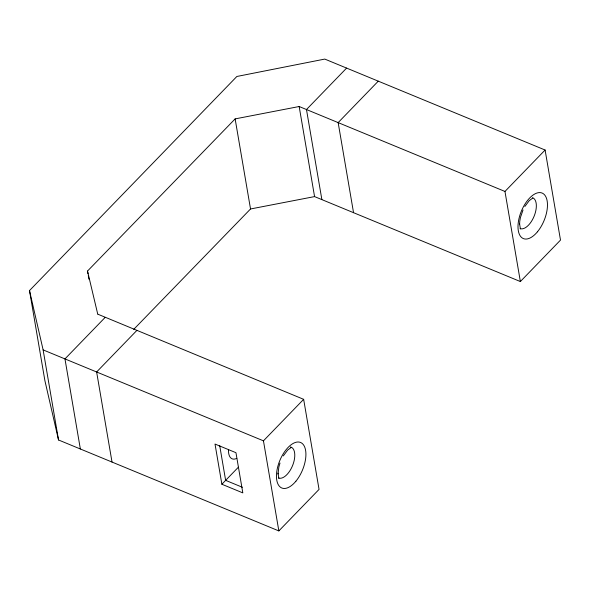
<?xml version="1.0" encoding="UTF-8"?>
<svg xmlns="http://www.w3.org/2000/svg" width="590" height="590" viewBox="0 0 590 590"><rect width="100%" height="100%" fill="white"/><g stroke="black" fill="none" stroke-linecap="round" stroke-linejoin="round"><path stroke-width="0.89" d="M278.03 474.043L278.856 466.956L279.992 463.062M523.028 209.966L520.417 217.533L519.753 221.339L519.591 224.628L519.525 223.706L520.432 228.942M283.288 455.915L287.64 450.111L291.224 447.434M524.849 206.493L529.193 200.696L532.785 198.019M97.977 314.249L303.651 399.327L319.05 489.405L278.849 530.919L58.528 439.978L44.899 380.668L29.5 290.582L236.856 76.479L324.78 59.081L545.101 150.022L560.5 240.101L520.365 281.541L314.566 196.595L250.529 208.971L133.716 329.382M105.16 317.398L64.959 358.904L80.358 448.99M346.61 68.093L306.476 109.534L321.875 199.612M136.828 330.474L96.627 371.98L112.026 462.066M378.279 81.162L338.151 122.602L353.543 212.688M278.849 530.919L263.45 440.833L303.651 399.327M520.365 281.541L504.966 191.455L545.101 150.022M221.877 484.243L215.011 444.056L235.956 452.7L242.822 492.886L221.877 484.243L238.39 467.199M87.976 273.76L87.512 271.061L235.13 118.892L299.167 106.517L504.966 191.455M29.5 290.582L43.129 349.9L263.45 440.833M242.402 487.274L225.638 480.356L219.687 445.524M278.878 478.365L277.964 473.121M87.512 271.061L97.741 314.153M299.167 106.517L314.566 196.595M235.13 118.892L250.529 208.971M88.279 275.56L88.898 279.166M43.129 349.9L58.528 439.978M532.659 197.746A16.645 8.312 -67.6 0 1 534.134 216.176A16.645 8.312 -67.6 0 1 520.115 228.573M290.265 446.932A16.645 8.312 -67.6 0 1 292.891 464.787A16.645 8.312 -67.6 0 1 278.561 477.996M236.789 458.356A16.645 8.312 -67.6 0 1 228.522 449.801M537.446 231.804A24.625 12.294 -67.6 0 0 542.49 193.225A24.625 12.294 -67.6 0 0 518.286 222.437A24.625 12.294 -67.6 0 0 537.446 231.804M295.892 481.219A24.625 12.294 -67.6 0 0 300.937 442.64A24.625 12.294 -67.6 0 0 276.732 471.853A24.625 12.294 -67.6 0 0 295.892 481.219"/></g></svg>
